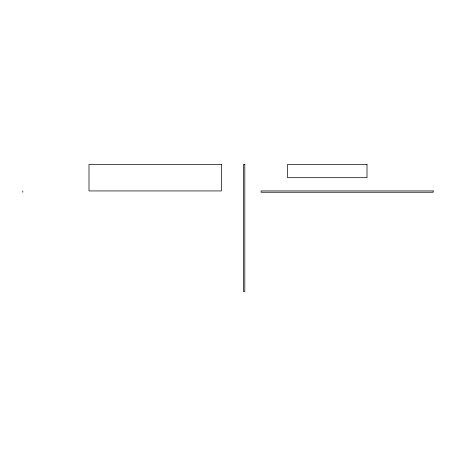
<?xml version="1.0" encoding="UTF-8"?>
<svg xmlns="http://www.w3.org/2000/svg" width="456" height="456" viewBox="0 0 456 456"><rect width="100%" height="100%" fill="white"/><g stroke="black" fill="none" stroke-linecap="round" stroke-linejoin="round"><path stroke-width="0.68" d="M22.8 190.933L22.8 192.255M221.382 164.456L88.994 164.456L88.994 190.933L221.382 190.933L221.382 164.456M244.815 164.456L243.487 164.456L243.487 291.544L244.815 291.544L244.815 164.456M367.006 164.456L287.576 164.456L287.576 177.692L367.006 177.692L367.006 164.456M433.2 190.933L261.094 190.933L261.094 192.255L433.2 192.255L433.2 190.933"/></g></svg>
